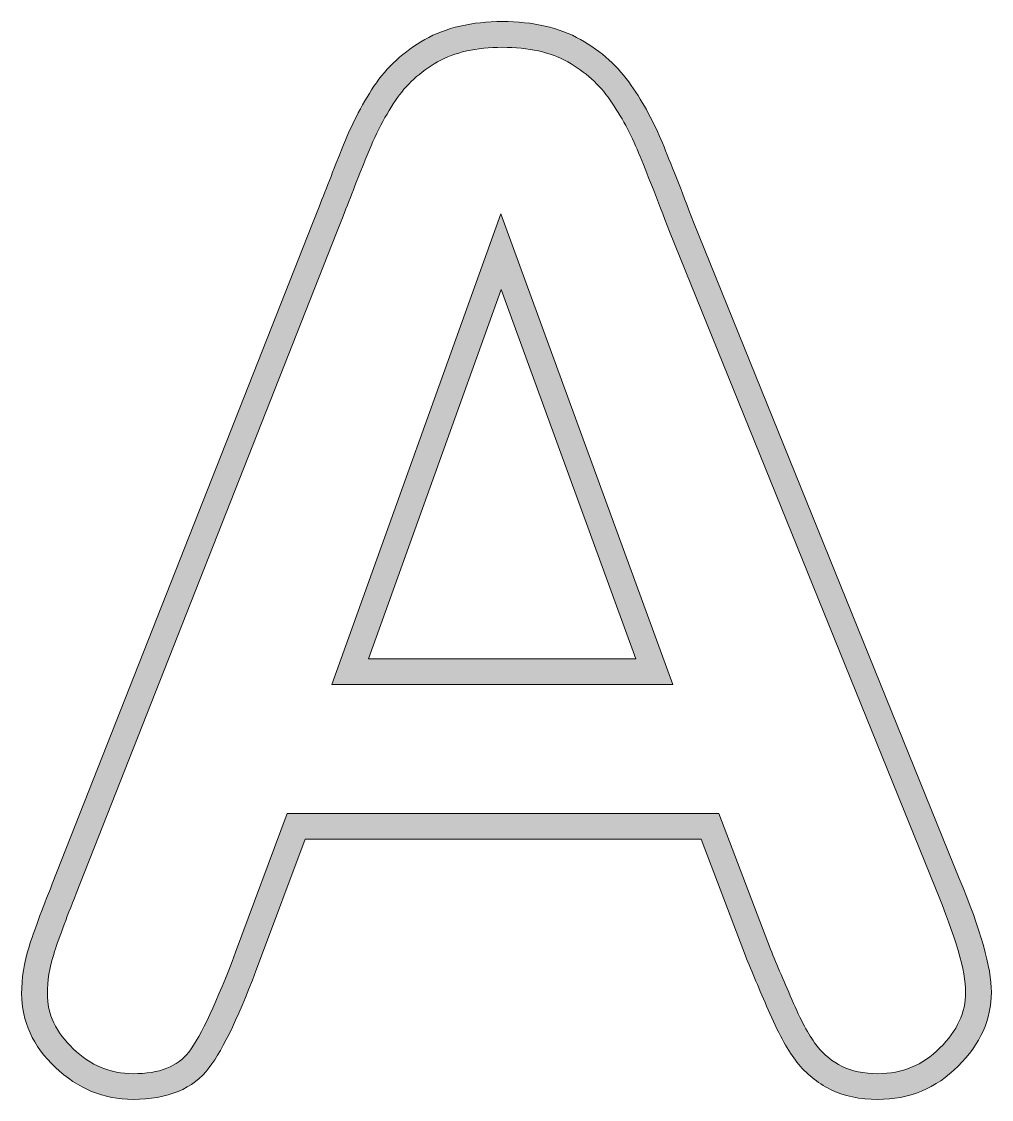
# Model space of a CAD drawing. Extents: x -272 to 633, y -390 to 48.
# Drawn here: x 74.7 to 225.3, y -183.7 to -16.3 of the extents above; entities that cross this region are included whole.
import ezdxf

# ---------------------------------------------------------------- set-up
doc = ezdxf.new("R2010")
doc.units = 0
doc.header["$MEASUREMENT"] = 0
doc.layers.add('Layer 1', color=7, linetype='Continuous', lineweight=0)

# ---------------------------------------------------------------- blocks, each defined once
blk = doc.blocks.new('Block_0')
at = {"layer": 'Layer 1', "true_color": 0x000000, "transparency": 33554687}
h = blk.add_hatch(color=18, dxfattribs=at)
h.dxf.hatch_style = 2
edge = h.paths.add_edge_path()
edge.add_spline(control_points=[(217.26, -175.67), (214.57, -178.35), (211.42, -179.66), (207.63, -179.66), (205.45, -179.66), (203.57, -179.28), (202.07, -178.52), (200.52, -177.75), (199.26, -176.73), (198.21, -175.41), (197.11, -174.01), (195.87, -171.77), (194.55, -168.74), (193.17, -165.59), (191.96, -162.76), (190.96, -160.35), (190.96, -160.35), (182.94, -139.26), (182.94, -139.26), (182.94, -139.26), (115.97, -139.26), (115.97, -139.26), (115.97, -139.26), (107.94, -160.81), (107.94, -160.81), (105.08, -168.5), (102.64, -173.71), (100.68, -176.31), (98.98, -178.56), (96.15, -179.66), (92.04, -179.66), (88.52, -179.66), (85.48, -178.39), (82.76, -175.79), (80.06, -173.22), (78.75, -170.42), (78.75, -167.22), (78.75, -165.28), (79.08, -163.23), (79.73, -161.14), (80.43, -158.9), (81.61, -155.73), (83.24, -151.69), (83.24, -151.69), (123.64, -49.12), (123.64, -49.12), (124.66, -46.51), (125.86, -43.43), (127.25, -39.88), (127.25, -39.88), (127.79, -38.52), (127.79, -38.52), (129.34, -34.54), (131.01, -31.21), (132.75, -28.61), (134.4, -26.16), (136.6, -24.14), (139.3, -22.61), (141.96, -21.11), (145.34, -20.34), (149.35, -20.34), (153.43, -20.34), (156.85, -21.11), (159.52, -22.61), (162.22, -24.14), (164.42, -26.13), (166.08, -28.53), (167.82, -31.05), (169.31, -33.81), (170.5, -36.72), (171.76, -39.77), (173.36, -43.86), (175.29, -48.93), (175.29, -48.93), (216.56, -150.86), (216.56, -150.86), (219.68, -158.34), (221.25, -163.77), (221.25, -167.01), (221.25, -170.15), (219.95, -172.98), (217.26, -175.67)], knot_values=[0, 0, 0, 0, 1, 1, 1, 2, 2, 2, 3, 3, 3, 4, 4, 4, 5, 5, 5, 6, 6, 6, 7, 7, 7, 8, 8, 8, 9, 9, 9, 10, 10, 10, 11, 11, 11, 12, 12, 12, 13, 13, 13, 14, 14, 14, 15, 15, 15, 16, 16, 16, 17, 17, 17, 18, 18, 18, 19, 19, 19, 20, 20, 20, 21, 21, 21, 22, 22, 22, 23, 23, 23, 24, 24, 24, 25, 25, 25, 26, 26, 26, 27, 27, 27, 27], degree=3, periodic=0)
edge = h.paths.add_edge_path()
edge.add_spline(control_points=[(220.26, -149.34), (220.26, -149.34), (179.02, -47.47), (179.02, -47.47), (177.09, -42.41), (175.47, -38.28), (174.2, -35.19), (172.9, -32.03), (171.27, -29.02), (169.37, -26.26), (167.37, -23.36), (164.72, -20.96), (161.49, -19.13), (158.21, -17.28), (154.13, -16.34), (149.35, -16.34), (144.65, -16.34), (140.6, -17.28), (137.33, -19.13), (134.09, -20.97), (131.43, -23.41), (129.43, -26.39), (127.53, -29.22), (125.72, -32.81), (124.06, -37.06), (124.06, -37.06), (123.53, -38.42), (123.53, -38.42), (122.14, -41.98), (120.93, -45.06), (119.91, -47.67), (119.91, -47.67), (79.52, -150.21), (79.52, -150.21), (77.86, -154.33), (76.64, -157.61), (75.91, -159.95), (75.14, -162.43), (74.75, -164.88), (74.75, -167.22), (74.75, -171.51), (76.51, -175.37), (80, -178.69), (83.45, -181.99), (87.51, -183.66), (92.04, -183.66), (97.42, -183.66), (101.4, -182), (103.87, -178.71), (106.09, -175.77), (108.65, -170.37), (111.69, -162.21), (111.69, -162.21), (118.75, -143.26), (118.75, -143.26), (118.75, -143.26), (180.19, -143.26), (180.19, -143.26), (180.19, -143.26), (187.24, -161.79), (187.24, -161.79), (187.24, -161.79), (187.26, -161.84), (187.26, -161.84), (188.27, -164.3), (189.49, -167.16), (190.88, -170.34), (192.37, -173.73), (193.74, -176.2), (195.08, -177.89), (196.47, -179.65), (198.22, -181.07), (200.28, -182.1), (202.34, -183.13), (204.82, -183.66), (207.63, -183.66), (212.47, -183.66), (216.66, -181.92), (220.09, -178.49), (223.52, -175.07), (225.25, -171.2), (225.25, -167.01), (225.25, -163.19), (223.62, -157.4), (220.26, -149.34)], knot_values=[0, 0, 0, 0, 1, 1, 1, 2, 2, 2, 3, 3, 3, 4, 4, 4, 5, 5, 5, 6, 6, 6, 7, 7, 7, 8, 8, 8, 9, 9, 9, 10, 10, 10, 11, 11, 11, 12, 12, 12, 13, 13, 13, 14, 14, 14, 15, 15, 15, 16, 16, 16, 17, 17, 17, 18, 18, 18, 19, 19, 19, 20, 20, 20, 21, 21, 21, 22, 22, 22, 23, 23, 23, 24, 24, 24, 25, 25, 25, 26, 26, 26, 27, 27, 27, 28, 28, 28, 28], degree=3, periodic=0)
h = blk.add_hatch(color=18, dxfattribs=at)
h.dxf.hatch_style = 2
edge = h.paths.add_edge_path()
edge.add_spline(control_points=[(170.09, -115.24), (170.09, -115.24), (128.6, -115.24), (128.6, -115.24), (128.6, -115.24), (149.16, -57.94), (149.16, -57.94), (149.16, -57.94), (170.09, -115.24), (170.09, -115.24)], knot_values=[0, 0, 0, 0, 1, 1, 1, 2, 2, 2, 3, 3, 3, 3], degree=3, periodic=0)
edge = h.paths.add_edge_path()
edge.add_spline(control_points=[(122.92, -119.24), (122.92, -119.24), (175.81, -119.24), (175.81, -119.24), (175.81, -119.24), (149.12, -46.19), (149.12, -46.19), (149.12, -46.19), (122.92, -119.24), (122.92, -119.24)], knot_values=[0, 0, 0, 0, 1, 1, 1, 2, 2, 2, 3, 3, 3, 3], degree=3, periodic=0)
at = {"layer": 'Layer 1'}
for points, knots in [([(220.26, -149.34), (220.26, -149.34), (179.02, -47.47), (179.02, -47.47), (177.09, -42.41), (175.47, -38.28), (174.2, -35.19), (172.9, -32.03), (171.27, -29.02), (169.37, -26.26), (167.37, -23.36), (164.72, -20.96), (161.49, -19.13), (158.21, -17.28), (154.13, -16.34), (149.35, -16.34), (144.65, -16.34), (140.6, -17.28), (137.33, -19.13), (134.09, -20.97), (131.43, -23.41), (129.43, -26.39), (127.53, -29.22), (125.72, -32.81), (124.06, -37.06), (124.06, -37.06), (123.53, -38.42), (123.53, -38.42), (122.14, -41.98), (120.93, -45.06), (119.91, -47.67), (119.91, -47.67), (79.52, -150.21), (79.52, -150.21), (77.86, -154.33), (76.64, -157.61), (75.91, -159.95), (75.14, -162.43), (74.75, -164.88), (74.75, -167.22), (74.75, -171.51), (76.51, -175.37), (80, -178.69), (83.45, -181.99), (87.51, -183.66), (92.04, -183.66), (97.42, -183.66), (101.4, -182), (103.87, -178.71), (106.09, -175.77), (108.65, -170.37), (111.69, -162.21), (111.69, -162.21), (118.75, -143.26), (118.75, -143.26), (118.75, -143.26), (180.19, -143.26), (180.19, -143.26), (180.19, -143.26), (187.24, -161.79), (187.24, -161.79), (187.24, -161.79), (187.26, -161.84), (187.26, -161.84), (188.27, -164.3), (189.49, -167.16), (190.88, -170.34), (192.37, -173.73), (193.74, -176.2), (195.08, -177.89), (196.47, -179.65), (198.22, -181.07), (200.28, -182.1), (202.34, -183.13), (204.82, -183.66), (207.63, -183.66), (212.47, -183.66), (216.66, -181.92), (220.09, -178.49), (223.52, -175.07), (225.25, -171.2), (225.25, -167.01), (225.25, -163.19), (223.62, -157.4), (220.26, -149.34)], [0, 0, 0, 0, 1, 1, 1, 2, 2, 2, 3, 3, 3, 4, 4, 4, 5, 5, 5, 6, 6, 6, 7, 7, 7, 8, 8, 8, 9, 9, 9, 10, 10, 10, 11, 11, 11, 12, 12, 12, 13, 13, 13, 14, 14, 14, 15, 15, 15, 16, 16, 16, 17, 17, 17, 18, 18, 18, 19, 19, 19, 20, 20, 20, 21, 21, 21, 22, 22, 22, 23, 23, 23, 24, 24, 24, 25, 25, 25, 26, 26, 26, 27, 27, 27, 28, 28, 28, 28]), ([(217.26, -175.67), (214.57, -178.35), (211.42, -179.66), (207.63, -179.66), (205.45, -179.66), (203.57, -179.28), (202.07, -178.52), (200.52, -177.75), (199.26, -176.73), (198.21, -175.41), (197.11, -174.01), (195.87, -171.77), (194.55, -168.74), (193.17, -165.59), (191.96, -162.76), (190.96, -160.35), (190.96, -160.35), (182.94, -139.26), (182.94, -139.26), (182.94, -139.26), (115.97, -139.26), (115.97, -139.26), (115.97, -139.26), (107.94, -160.81), (107.94, -160.81), (105.08, -168.5), (102.64, -173.71), (100.68, -176.31), (98.98, -178.56), (96.15, -179.66), (92.04, -179.66), (88.52, -179.66), (85.48, -178.39), (82.76, -175.79), (80.06, -173.22), (78.75, -170.42), (78.75, -167.22), (78.75, -165.28), (79.08, -163.23), (79.73, -161.14), (80.43, -158.9), (81.61, -155.73), (83.24, -151.69), (83.24, -151.69), (123.64, -49.12), (123.64, -49.12), (124.66, -46.51), (125.86, -43.43), (127.25, -39.88), (127.25, -39.88), (127.79, -38.52), (127.79, -38.52), (129.34, -34.54), (131.01, -31.21), (132.75, -28.61), (134.4, -26.16), (136.6, -24.14), (139.3, -22.61), (141.96, -21.11), (145.34, -20.34), (149.35, -20.34), (153.43, -20.34), (156.85, -21.11), (159.52, -22.61), (162.22, -24.14), (164.42, -26.13), (166.08, -28.53), (167.82, -31.05), (169.31, -33.81), (170.5, -36.72), (171.76, -39.77), (173.36, -43.86), (175.29, -48.93), (175.29, -48.93), (216.56, -150.86), (216.56, -150.86), (219.68, -158.34), (221.25, -163.77), (221.25, -167.01), (221.25, -170.15), (219.95, -172.98), (217.26, -175.67)], [0, 0, 0, 0, 1, 1, 1, 2, 2, 2, 3, 3, 3, 4, 4, 4, 5, 5, 5, 6, 6, 6, 7, 7, 7, 8, 8, 8, 9, 9, 9, 10, 10, 10, 11, 11, 11, 12, 12, 12, 13, 13, 13, 14, 14, 14, 15, 15, 15, 16, 16, 16, 17, 17, 17, 18, 18, 18, 19, 19, 19, 20, 20, 20, 21, 21, 21, 22, 22, 22, 23, 23, 23, 24, 24, 24, 25, 25, 25, 26, 26, 26, 27, 27, 27, 27]), ([(122.92, -119.24), (122.92, -119.24), (175.81, -119.24), (175.81, -119.24), (175.81, -119.24), (149.12, -46.19), (149.12, -46.19), (149.12, -46.19), (122.92, -119.24), (122.92, -119.24)], [0, 0, 0, 0, 1, 1, 1, 2, 2, 2, 3, 3, 3, 3]), ([(170.09, -115.24), (170.09, -115.24), (128.6, -115.24), (128.6, -115.24), (128.6, -115.24), (149.16, -57.94), (149.16, -57.94), (149.16, -57.94), (170.09, -115.24), (170.09, -115.24)], [0, 0, 0, 0, 1, 1, 1, 2, 2, 2, 3, 3, 3, 3])]:
    blk.add_open_spline(points, degree=3, knots=knots, dxfattribs=at)

msp = doc.modelspace()

# ---------------------------------------------------------------- block references
at = {"layer": 'Layer 1'}
msp.add_blockref('Block_0', (0, 0), dxfattribs=at)

doc.saveas('drawing.dxf')
